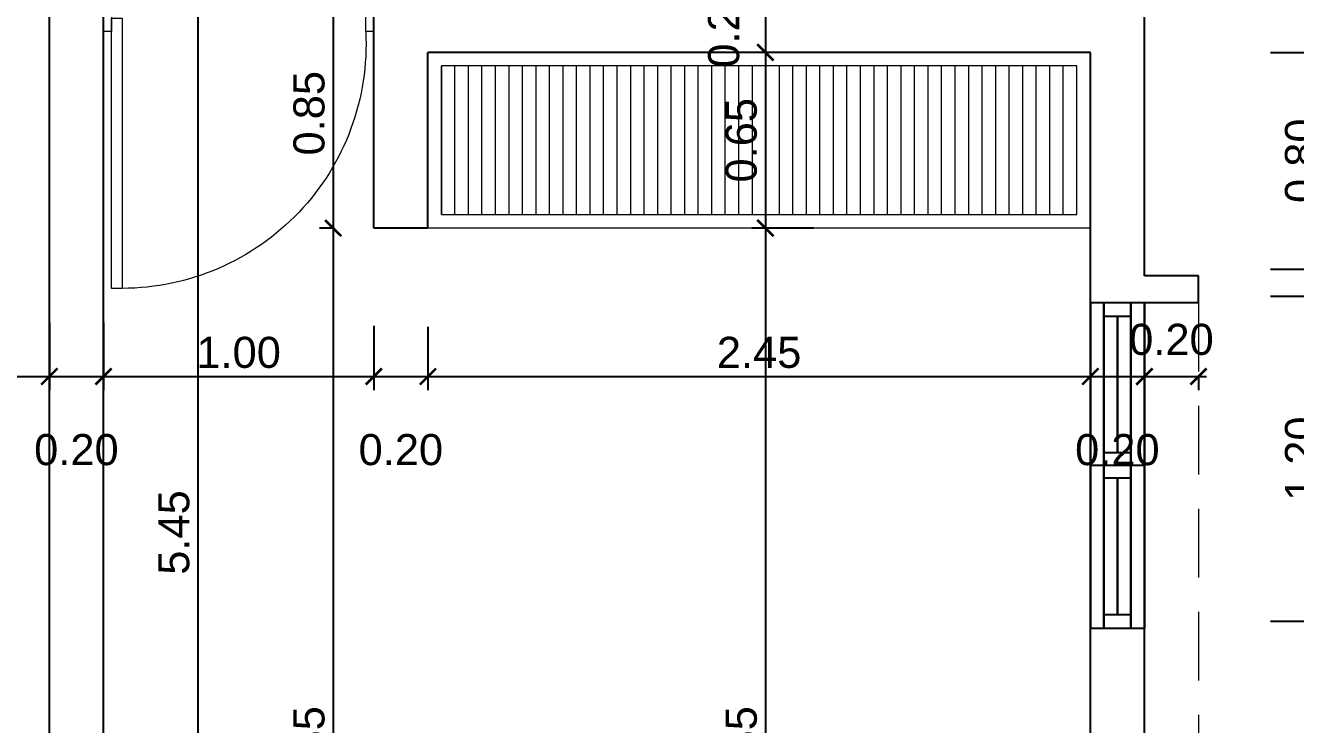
# Model space of a CAD drawing. Header units: feet. Extents: x -417 to 46, y -646 to -218.
# Drawn here: x -92.603 to -87.905, y -307.994 to -305.407 of the extents above; entities that cross this region are included whole.
import ezdxf

# ---------------------------------------------------------------- set-up
doc = ezdxf.new("R2010")
doc.units = ezdxf.units.FT
doc.header["$MEASUREMENT"] = 0
doc.linetypes.add('DASHED', pattern=[19.05, 12.7, -6.35])
for name, color, linetype, lineweight in [('A-WALL', 4, 'Continuous', 25), ('closet', 8, 'Continuous', 5), ('DIM-COTAS', 1, 'Continuous', 5), ('puertas', 8, 'Continuous', 9), ('vuelo', 251, 'DASHED', 13)]:
    doc.layers.add(name, color=color, linetype=linetype, lineweight=lineweight)
doc.layers.add('DIM', color=10, linetype='Continuous')
doc.layers.add('PERT-VENT', color=2, linetype='Continuous')
doc.styles.get("Standard").update_dxf_attribs({"font": 'arial.ttf', "height": 0.115})
doc.dimstyles.new('KEILY', dxfattribs={"dimtxt": 0.115, "dimasz": 0.06, "dimexe": 0.05, "dimexo": 0.2, "dimgap": 0.03, "dimtad": 1, "dimzin": 1, "dimdsep": 46, "dimtxsty": 'Standard', "dimblk": 'ARCHTICK', "dimcen": 2.5, "dimdle": 0.03, "dimclrd": 256, "dimclre": 256, "dimclrt": 7, "dimadec": 0, "dimazin": 0, "dimtfac": 1, "dimtmove": 2, "dimatfit": 3, "dimfxl": 0.2, "dimfxlon": 1, "dimtolj": 1, "dimtzin": 1, "dimarcsym": 0})

# ---------------------------------------------------------------- blocks, each defined once
blk = doc.blocks.new('A$C4D292AF4')
at = {"layer": 'puertas'}
for points in [[(0.03, 0.05), (0.07, 0.05), (0.07, 1.05), (0.03, 1.05)], [(0, 0), (0.03, 0), (0.03, 0.1), (0, 0.1)], [(0.97, 0), (1, 0), (1, 0.1), (0.97, 0.1)]]:
    blk.add_lwpolyline(points, close=True, dxfattribs=at)
blk.add_arc((0.0677, 0.1465), 0.9035, 357.0481, 89.8556, dxfattribs=at)
blk = doc.blocks.new('A$C72735B25')
at = {"layer": 'PERT-VENT', "extrusion": (-1.27878e-17, -1.31713e-15, -1)}
for p, q in [((0, 0), (0, 1.2032)), ((0.05, 0), (0.05, 1.2032)), ((0.15, 0), (0.15, 1.2032)), ((0.2, 0), (0.2, 1.2032)), ((0.1, 0.6483), (0.1, 1.1494)), ((0.15, 0.6483), (0.05, 0.6483)), ((0.2, 0.6016), (0, 0.6016)), ((0.15, 0.5549), (0.05, 0.5549)), ((0.1, 0.0499), (0.1, 0.5549)), ((0.05, 0.0499), (0.15, 0.0499))]:
    blk.add_line(p, q, dxfattribs=at)
at = {"layer": 'PERT-VENT', "extrusion": (-1.27878e-17, 1.31713e-15, -1)}
blk.add_line((0.05, 1.1533), (0.15, 1.1533), dxfattribs=at)
blk = doc.blocks.new('_ArchTick')
at = {"layer": 'DIM-COTAS', "color": 0, "const_width": 0.15}
blk.add_lwpolyline([(-0.5, -0.5), (0.5, 0.5)], dxfattribs=at)
blk = doc.blocks.new('*D482')
at = {"layer": 'Defpoints', "color": 0, "transparency": 16777216}
for p in [(-88.8406, -307.6117), (-87.7974, -307.6117), (-89.0406, -310.007)]:
    blk.add_point(p, dxfattribs=at)
at = {"layer": 'DIM', "lineweight": -2, "transparency": 16777216}
for p, q in [((-87.7974, -310.037), (-87.7974, -307.5817)), ((-87.9974, -307.6117), (-87.7474, -307.6117)), ((-87.9974, -310.007), (-87.7474, -310.007))]:
    blk.add_line(p, q, dxfattribs=at)
at = {"layer": 'DIM', "lineweight": -2, "transparency": 16777216, "xscale": 0.06, "yscale": 0.06, "zscale": 0.06}
for p, rotation in [((-87.7974, -307.6117), 90), ((-87.7974, -310.007), 270)]:
    blk.add_blockref('_ArchTick', p, dxfattribs=dict(at, rotation=rotation))
at = {"layer": 'DIM', "color": 7, "transparency": 16777216, "insert": (-87.8862, -308.8093), "char_height": 0.115, "attachment_point": 5, "rotation": 90}
blk.add_mtext('\\A1;2.40', dxfattribs=at)
blk = doc.blocks.new('*D483')
at = {"layer": 'Defpoints', "color": 0, "transparency": 16777216}
for p in [(-88.6406, -306.4085), (-87.7974, -306.4085), (-88.8406, -307.6117)]:
    blk.add_point(p, dxfattribs=at)
at = {"layer": 'DIM', "lineweight": -2, "transparency": 16777216}
for p, q in [((-87.7974, -307.6417), (-87.7974, -306.3785)), ((-87.9974, -306.4085), (-87.7474, -306.4085)), ((-87.9974, -307.6117), (-87.7474, -307.6117))]:
    blk.add_line(p, q, dxfattribs=at)
at = {"layer": 'DIM', "lineweight": -2, "transparency": 16777216, "xscale": 0.06, "yscale": 0.06, "zscale": 0.06}
for p, rotation in [((-87.7974, -306.4085), 90), ((-87.7974, -307.6117), 270)]:
    blk.add_blockref('_ArchTick', p, dxfattribs=dict(at, rotation=rotation))
at = {"layer": 'DIM', "color": 7, "transparency": 16777216, "insert": (-87.8862, -307.0101), "char_height": 0.115, "attachment_point": 5, "rotation": 90}
blk.add_mtext('\\A1;1.20', dxfattribs=at)
blk = doc.blocks.new('*D484')
at = {"layer": 'Defpoints', "color": 0, "transparency": 16777216}
for p in [(-88.6406, -306.3085), (-87.7974, -306.3085), (-88.6406, -306.4085)]:
    blk.add_point(p, dxfattribs=at)
at = {"layer": 'DIM', "lineweight": -2, "transparency": 16777216}
for p, q in [((-87.7974, -306.4385), (-87.7974, -306.2785)), ((-87.9974, -306.3085), (-87.7474, -306.3085)), ((-87.9974, -306.4085), (-87.7474, -306.4085))]:
    blk.add_line(p, q, dxfattribs=at)
at = {"layer": 'DIM', "lineweight": -2, "transparency": 16777216, "xscale": 0.06, "yscale": 0.06, "zscale": 0.06}
for p, rotation in [((-87.7974, -306.3085), 90), ((-87.7974, -306.4085), 270)]:
    blk.add_blockref('_ArchTick', p, dxfattribs=dict(at, rotation=rotation))
at = {"layer": 'DIM', "color": 7, "transparency": 16777216, "insert": (-87.5263, -306.3585), "char_height": 0.115, "attachment_point": 5, "rotation": 90}
blk.add_mtext('\\A1;0.10', dxfattribs=at)
blk = doc.blocks.new('*D485')
at = {"layer": 'Defpoints', "color": 0, "transparency": 16777216}
for p in [(-89.0406, -305.507), (-87.7974, -305.507), (-88.6406, -306.3085)]:
    blk.add_point(p, dxfattribs=at)
at = {"layer": 'DIM', "lineweight": -2, "transparency": 16777216}
for p, q in [((-87.7974, -306.3385), (-87.7974, -305.477)), ((-87.9974, -305.507), (-87.7474, -305.507)), ((-87.9974, -306.3085), (-87.7474, -306.3085))]:
    blk.add_line(p, q, dxfattribs=at)
at = {"layer": 'DIM', "lineweight": -2, "transparency": 16777216, "xscale": 0.06, "yscale": 0.06, "zscale": 0.06}
for p, rotation in [((-87.7974, -305.507), 90), ((-87.7974, -306.3085), 270)]:
    blk.add_blockref('_ArchTick', p, dxfattribs=dict(at, rotation=rotation))
at = {"layer": 'DIM', "color": 7, "transparency": 16777216, "insert": (-87.8862, -305.9077), "char_height": 0.115, "attachment_point": 5, "rotation": 90}
blk.add_mtext('\\A1;0.80', dxfattribs=at)
blk = doc.blocks.new('*D486')
at = {"layer": 'Defpoints', "color": 0, "transparency": 16777216}
for p in [(-89.0406, -305.307), (-87.7974, -305.307), (-89.0406, -305.507)]:
    blk.add_point(p, dxfattribs=at)
at = {"layer": 'DIM', "lineweight": -2, "transparency": 16777216}
for p, q in [((-87.7974, -305.537), (-87.7974, -305.277)), ((-87.9974, -305.307), (-87.7474, -305.307)), ((-87.9974, -305.507), (-87.7474, -305.507))]:
    blk.add_line(p, q, dxfattribs=at)
at = {"layer": 'DIM', "lineweight": -2, "transparency": 16777216, "xscale": 0.06, "yscale": 0.06, "zscale": 0.06}
for p, rotation in [((-87.7974, -305.307), 90), ((-87.7974, -305.507), 270)]:
    blk.add_blockref('_ArchTick', p, dxfattribs=dict(at, rotation=rotation))
at = {"layer": 'DIM', "color": 7, "transparency": 16777216, "insert": (-87.5263, -305.407), "char_height": 0.115, "attachment_point": 5, "rotation": 90}
blk.add_mtext('\\A1;0.20', dxfattribs=at)
blk = doc.blocks.new('*D508')
at = {"layer": 'Defpoints', "color": 0, "transparency": 16777216}
for p in [(-95.5143, -306.0467), (-92.5143, -306.2077), (-92.5143, -306.7062)]:
    blk.add_point(p, dxfattribs=at)
at = {"layer": 'DIM', "lineweight": -2, "transparency": 16777216}
for p, q in [((-95.5143, -306.5062), (-95.5143, -306.7562)), ((-92.5143, -306.5062), (-92.5143, -306.7562)), ((-95.5443, -306.7062), (-92.4843, -306.7062))]:
    blk.add_line(p, q, dxfattribs=at)
at = {"layer": 'DIM', "lineweight": -2, "transparency": 16777216, "xscale": 0.06, "yscale": 0.06, "zscale": 0.06, "rotation": 180}
blk.add_blockref('_ArchTick', (-95.5143, -306.7062), dxfattribs=at)
at = {"layer": 'DIM', "lineweight": -2, "transparency": 16777216, "xscale": 0.06, "yscale": 0.06, "zscale": 0.06}
blk.add_blockref('_ArchTick', (-92.5143, -306.7062), dxfattribs=at)
at = {"layer": 'DIM', "color": 7, "transparency": 16777216, "insert": (-94.0143, -306.6174), "char_height": 0.115, "attachment_point": 5}
blk.add_mtext('\\A1;3.00', dxfattribs=at)
blk = doc.blocks.new('*D509')
at = {"layer": 'Defpoints', "color": 0, "transparency": 16777216}
for p in [(-92.5143, -306.2077), (-92.3143, -306.2077), (-92.3143, -306.7062)]:
    blk.add_point(p, dxfattribs=at)
at = {"layer": 'DIM', "lineweight": -2, "transparency": 16777216}
for p, q in [((-92.5143, -306.5062), (-92.5143, -306.7562)), ((-92.3143, -306.5062), (-92.3143, -306.7562)), ((-92.5443, -306.7062), (-92.2843, -306.7062))]:
    blk.add_line(p, q, dxfattribs=at)
at = {"layer": 'DIM', "lineweight": -2, "transparency": 16777216, "xscale": 0.06, "yscale": 0.06, "zscale": 0.06, "rotation": 180}
blk.add_blockref('_ArchTick', (-92.5143, -306.7062), dxfattribs=at)
at = {"layer": 'DIM', "lineweight": -2, "transparency": 16777216, "xscale": 0.06, "yscale": 0.06, "zscale": 0.06}
blk.add_blockref('_ArchTick', (-92.3143, -306.7062), dxfattribs=at)
at = {"layer": 'DIM', "color": 7, "transparency": 16777216, "insert": (-92.4143, -306.9773), "char_height": 0.115, "attachment_point": 5}
blk.add_mtext('\\A1;0.20', dxfattribs=at)
blk = doc.blocks.new('*D522')
at = {"layer": 'Defpoints', "color": 0, "transparency": 16777216}
for p in [(-92.3143, -306.2077), (-91.3143, -306.318), (-91.3143, -306.7062)]:
    blk.add_point(p, dxfattribs=at)
at = {"layer": 'DIM', "lineweight": -2, "transparency": 16777216}
for p, q in [((-92.3143, -306.5062), (-92.3143, -306.7562)), ((-91.3143, -306.518), (-91.3143, -306.7562)), ((-92.3443, -306.7062), (-91.2843, -306.7062))]:
    blk.add_line(p, q, dxfattribs=at)
at = {"layer": 'DIM', "lineweight": -2, "transparency": 16777216, "xscale": 0.06, "yscale": 0.06, "zscale": 0.06, "rotation": 180}
blk.add_blockref('_ArchTick', (-92.3143, -306.7062), dxfattribs=at)
at = {"layer": 'DIM', "lineweight": -2, "transparency": 16777216, "xscale": 0.06, "yscale": 0.06, "zscale": 0.06}
blk.add_blockref('_ArchTick', (-91.3143, -306.7062), dxfattribs=at)
at = {"layer": 'DIM', "color": 7, "transparency": 16777216, "insert": (-91.8143, -306.6175), "char_height": 0.115, "attachment_point": 5}
blk.add_mtext('\\A1;1.00', dxfattribs=at)
blk = doc.blocks.new('*D523')
at = {"layer": 'Defpoints', "color": 0, "transparency": 16777216}
for p in [(-91.3143, -306.318), (-91.1143, -306.322), (-91.1143, -306.7062)]:
    blk.add_point(p, dxfattribs=at)
at = {"layer": 'DIM', "lineweight": -2, "transparency": 16777216}
for p, q in [((-91.3143, -306.518), (-91.3143, -306.7562)), ((-91.1143, -306.522), (-91.1143, -306.7562)), ((-91.3443, -306.7062), (-91.0843, -306.7062))]:
    blk.add_line(p, q, dxfattribs=at)
at = {"layer": 'DIM', "lineweight": -2, "transparency": 16777216, "xscale": 0.06, "yscale": 0.06, "zscale": 0.06, "rotation": 180}
blk.add_blockref('_ArchTick', (-91.3143, -306.7062), dxfattribs=at)
at = {"layer": 'DIM', "lineweight": -2, "transparency": 16777216, "xscale": 0.06, "yscale": 0.06, "zscale": 0.06}
blk.add_blockref('_ArchTick', (-91.1143, -306.7062), dxfattribs=at)
at = {"layer": 'DIM', "color": 7, "transparency": 16777216, "insert": (-91.2143, -306.9773), "char_height": 0.115, "attachment_point": 5}
blk.add_mtext('\\A1;0.20', dxfattribs=at)
blk = doc.blocks.new('*D524')
at = {"layer": 'Defpoints', "color": 0, "transparency": 16777216}
for p in [(-91.1143, -306.322), (-88.6643, -306.5935), (-88.6643, -306.7062)]:
    blk.add_point(p, dxfattribs=at)
at = {"layer": 'DIM', "lineweight": -2, "transparency": 16777216}
for p, q in [((-91.1143, -306.522), (-91.1143, -306.7562)), ((-91.1443, -306.7062), (-88.6343, -306.7062)), ((-88.6643, -306.7062), (-88.6643, -306.7562))]:
    blk.add_line(p, q, dxfattribs=at)
at = {"layer": 'DIM', "lineweight": -2, "transparency": 16777216, "xscale": 0.06, "yscale": 0.06, "zscale": 0.06, "rotation": 180}
blk.add_blockref('_ArchTick', (-91.1143, -306.7062), dxfattribs=at)
at = {"layer": 'DIM', "lineweight": -2, "transparency": 16777216, "xscale": 0.06, "yscale": 0.06, "zscale": 0.06}
blk.add_blockref('_ArchTick', (-88.6643, -306.7062), dxfattribs=at)
at = {"layer": 'DIM', "color": 7, "transparency": 16777216, "insert": (-89.8893, -306.6175), "char_height": 0.115, "attachment_point": 5}
blk.add_mtext('\\A1;2.45', dxfattribs=at)
blk = doc.blocks.new('*D525')
at = {"layer": 'Defpoints', "color": 0, "transparency": 16777216}
for p in [(-88.6643, -306.5935), (-88.4643, -306.6019), (-88.4643, -306.7062)]:
    blk.add_point(p, dxfattribs=at)
at = {"layer": 'DIM', "lineweight": -2, "transparency": 16777216}
for p, q in [((-88.6943, -306.7062), (-88.4343, -306.7062)), ((-88.6643, -306.7062), (-88.6643, -306.7562)), ((-88.4643, -306.7062), (-88.4643, -306.7562))]:
    blk.add_line(p, q, dxfattribs=at)
at = {"layer": 'DIM', "lineweight": -2, "transparency": 16777216, "xscale": 0.06, "yscale": 0.06, "zscale": 0.06, "rotation": 180}
blk.add_blockref('_ArchTick', (-88.6643, -306.7062), dxfattribs=at)
at = {"layer": 'DIM', "lineweight": -2, "transparency": 16777216, "xscale": 0.06, "yscale": 0.06, "zscale": 0.06}
blk.add_blockref('_ArchTick', (-88.4643, -306.7062), dxfattribs=at)
at = {"layer": 'DIM', "color": 7, "transparency": 16777216, "insert": (-88.5643, -306.9773), "char_height": 0.115, "attachment_point": 5}
blk.add_mtext('\\A1;0.20', dxfattribs=at)
blk = doc.blocks.new('*D526')
at = {"layer": 'Defpoints', "color": 0, "transparency": 16777216}
for p in [(-88.4643, -306.6019), (-88.2643, -306.7062), (-88.2643, -306.7062)]:
    blk.add_point(p, dxfattribs=at)
at = {"layer": 'DIM', "lineweight": -2, "transparency": 16777216}
for p, q in [((-88.4943, -306.7062), (-88.2343, -306.7062)), ((-88.4643, -306.7062), (-88.4643, -306.7562)), ((-88.2643, -306.7062), (-88.2643, -306.7562))]:
    blk.add_line(p, q, dxfattribs=at)
at = {"layer": 'DIM', "lineweight": -2, "transparency": 16777216, "xscale": 0.06, "yscale": 0.06, "zscale": 0.06, "rotation": 180}
blk.add_blockref('_ArchTick', (-88.4643, -306.7062), dxfattribs=at)
at = {"layer": 'DIM', "lineweight": -2, "transparency": 16777216, "xscale": 0.06, "yscale": 0.06, "zscale": 0.06}
blk.add_blockref('_ArchTick', (-88.2643, -306.7062), dxfattribs=at)
at = {"layer": 'DIM', "color": 7, "transparency": 16777216, "insert": (-88.3643, -306.5694), "char_height": 0.115, "attachment_point": 5}
blk.add_mtext('\\A1;0.20', dxfattribs=at)
blk = doc.blocks.new('*D461')
at = {"layer": 'Defpoints', "color": 0, "transparency": 16777216}
for p in [(-92.3143, -304.5594), (-92.3143, -310.007), (-91.965, -310.007)]:
    blk.add_point(p, dxfattribs=at)
at = {"layer": 'DIM', "lineweight": -2, "transparency": 16777216}
for p, q in [((-91.965, -304.5294), (-91.965, -310.037)), ((-92.1143, -304.5594), (-91.915, -304.5594)), ((-92.1143, -310.007), (-91.915, -310.007))]:
    blk.add_line(p, q, dxfattribs=at)
at = {"layer": 'DIM', "lineweight": -2, "transparency": 16777216, "xscale": 0.06, "yscale": 0.06, "zscale": 0.06}
for p, rotation in [((-91.965, -304.5594), 90), ((-91.965, -310.007), 270)]:
    blk.add_blockref('_ArchTick', p, dxfattribs=dict(at, rotation=rotation))
at = {"layer": 'DIM', "color": 7, "transparency": 16777216, "insert": (-92.0535, -307.2832), "char_height": 0.115, "attachment_point": 5, "rotation": 90}
blk.add_mtext('\\A1;5.45', dxfattribs=at)
blk = doc.blocks.new('*D607')
at = {"layer": 'Defpoints', "color": 0, "transparency": 16777216}
for p in [(-91.3143, -305.307), (-91.4647, -306.157), (-91.3143, -306.157)]:
    blk.add_point(p, dxfattribs=at)
at = {"layer": 'DIM', "lineweight": -2, "transparency": 16777216}
for p, q in [((-91.4647, -305.277), (-91.4647, -306.187)), ((-91.4647, -305.307), (-91.5147, -305.307)), ((-91.4647, -306.157), (-91.5147, -306.157))]:
    blk.add_line(p, q, dxfattribs=at)
at = {"layer": 'DIM', "lineweight": -2, "transparency": 16777216, "xscale": 0.06, "yscale": 0.06, "zscale": 0.06}
for p, rotation in [((-91.4647, -305.307), 90), ((-91.4647, -306.157), 270)]:
    blk.add_blockref('_ArchTick', p, dxfattribs=dict(at, rotation=rotation))
at = {"layer": 'DIM', "color": 7, "transparency": 16777216, "insert": (-91.5535, -305.732), "char_height": 0.115, "attachment_point": 5, "rotation": 90}
blk.add_mtext('\\A1;0.85', dxfattribs=at)
blk = doc.blocks.new('*D608')
at = {"layer": 'Defpoints', "color": 0, "transparency": 16777216}
for p in [(-91.3143, -306.157), (-91.4647, -310.007), (-90.7111, -310.007)]:
    blk.add_point(p, dxfattribs=at)
at = {"layer": 'DIM', "lineweight": -2, "transparency": 16777216}
for p, q in [((-91.4647, -306.127), (-91.4647, -310.037)), ((-91.4647, -306.157), (-91.5147, -306.157)), ((-91.2647, -310.007), (-91.5147, -310.007))]:
    blk.add_line(p, q, dxfattribs=at)
at = {"layer": 'DIM', "lineweight": -2, "transparency": 16777216, "xscale": 0.06, "yscale": 0.06, "zscale": 0.06}
for p, rotation in [((-91.4647, -306.157), 90), ((-91.4647, -310.007), 270)]:
    blk.add_blockref('_ArchTick', p, dxfattribs=dict(at, rotation=rotation))
at = {"layer": 'DIM', "color": 7, "transparency": 16777216, "insert": (-91.5535, -308.082), "char_height": 0.115, "attachment_point": 5, "rotation": 90}
blk.add_mtext('\\A1;3.85', dxfattribs=at)
blk = doc.blocks.new('*D615')
at = {"layer": 'Defpoints', "color": 0, "transparency": 16777216}
for p in [(-89.6057, -305.307), (-89.8659, -305.507), (-89.5973, -305.507)]:
    blk.add_point(p, dxfattribs=at)
at = {"layer": 'DIM', "lineweight": -2, "transparency": 16777216}
for p, q in [((-89.8659, -305.277), (-89.8659, -305.537)), ((-89.8057, -305.307), (-89.9159, -305.307)), ((-89.7973, -305.507), (-89.9159, -305.507))]:
    blk.add_line(p, q, dxfattribs=at)
at = {"layer": 'DIM', "lineweight": -2, "transparency": 16777216, "xscale": 0.06, "yscale": 0.06, "zscale": 0.06}
for p, rotation in [((-89.8659, -305.307), 90), ((-89.8659, -305.507), 270)]:
    blk.add_blockref('_ArchTick', p, dxfattribs=dict(at, rotation=rotation))
at = {"layer": 'DIM', "color": 7, "transparency": 16777216, "insert": (-90.0197, -305.407), "char_height": 0.115, "attachment_point": 5, "rotation": 90}
blk.add_mtext('\\A1;0.20', dxfattribs=at)
blk = doc.blocks.new('*D616')
at = {"layer": 'Defpoints', "color": 0, "transparency": 16777216}
for p in [(-89.5973, -305.507), (-89.8659, -306.157), (-89.488, -306.157)]:
    blk.add_point(p, dxfattribs=at)
at = {"layer": 'DIM', "lineweight": -2, "transparency": 16777216}
for p, q in [((-89.8659, -305.477), (-89.8659, -306.187)), ((-89.7973, -305.507), (-89.9159, -305.507)), ((-89.688, -306.157), (-89.9159, -306.157))]:
    blk.add_line(p, q, dxfattribs=at)
at = {"layer": 'DIM', "lineweight": -2, "transparency": 16777216, "xscale": 0.06, "yscale": 0.06, "zscale": 0.06}
for p, rotation in [((-89.8659, -305.507), 90), ((-89.8659, -306.157), 270)]:
    blk.add_blockref('_ArchTick', p, dxfattribs=dict(at, rotation=rotation))
at = {"layer": 'DIM', "color": 7, "transparency": 16777216, "insert": (-89.9547, -305.832), "char_height": 0.115, "attachment_point": 5, "rotation": 90}
blk.add_mtext('\\A1;0.65', dxfattribs=at)
blk = doc.blocks.new('*D617')
at = {"layer": 'Defpoints', "color": 0, "transparency": 16777216}
for p in [(-89.488, -306.157), (-89.8659, -310.007), (-89.4457, -310.007)]:
    blk.add_point(p, dxfattribs=at)
at = {"layer": 'DIM', "lineweight": -2, "transparency": 16777216}
for p, q in [((-89.8659, -306.127), (-89.8659, -310.037)), ((-89.688, -306.157), (-89.9159, -306.157)), ((-89.6659, -310.007), (-89.9159, -310.007))]:
    blk.add_line(p, q, dxfattribs=at)
at = {"layer": 'DIM', "lineweight": -2, "transparency": 16777216, "xscale": 0.06, "yscale": 0.06, "zscale": 0.06}
for p, rotation in [((-89.8659, -306.157), 90), ((-89.8659, -310.007), 270)]:
    blk.add_blockref('_ArchTick', p, dxfattribs=dict(at, rotation=rotation))
at = {"layer": 'DIM', "color": 7, "transparency": 16777216, "insert": (-89.9547, -308.082), "char_height": 0.115, "attachment_point": 5, "rotation": 90}
blk.add_mtext('\\A1;3.85', dxfattribs=at)

msp = doc.modelspace()

# ---------------------------------------------------------------- hatches: boundary and pattern name
at = {"layer": 'closet'}
h = msp.add_hatch(dxfattribs=at)
h.set_pattern_fill('ANSI31', color=256, scale=0.4, angle=45, style=0)
h.set_pattern_definition([(90, (-91.06431, -306.10702), (-0.05, 7e-18), [])])
h.paths.add_polyline_path([(-91.0643, -306.107), (-88.7143, -306.107), (-88.7143, -305.557), (-91.0643, -305.557)])

# ---------------------------------------------------------------- linework, layer by layer
at = {"layer": 'A-WALL'}
for p, q in [((-88.4643, -306.3335), (-88.4643, -304.507)), ((-92.5143, -309.157), (-92.5143, -304.5594)), ((-92.3143, -310.007), (-92.3143, -304.5594)), ((-91.3143, -306.157), (-91.3143, -305.307)), ((-91.1143, -306.157), (-91.1143, -305.507)), ((-88.6643, -305.507), (-91.1143, -305.507)), ((-88.6643, -306.4335), (-88.6643, -305.507)), ((-91.1143, -306.157), (-91.3143, -306.157)), ((-88.2643, -306.4335), (-88.2643, -306.3335)), ((-88.6643, -310.007), (-88.6643, -307.6367)), ((-88.4643, -310.207), (-88.4643, -307.6367))]:
    msp.add_line(p, q, dxfattribs=at)
at = {"layer": 'A-WALL', "extrusion": (1.27878e-17, -1.31713e-15, -1)}
for p, q in [((-88.2643, -306.3335), (-88.4643, -306.3335)), ((-88.2643, -306.4335), (-88.6643, -306.4335))]:
    msp.add_line(p, q, dxfattribs=at)
at = {"layer": 'A-WALL', "extrusion": (-5.65398e-18, -1.31713e-15, -1)}
msp.add_line((-88.6643, -307.6367), (-88.4643, -307.6367), dxfattribs=at)
at = {"layer": 'closet'}
msp.add_line((-88.6643, -306.157), (-91.1143, -306.157), dxfattribs=at)
msp.add_lwpolyline([(-91.0643, -306.107), (-88.7143, -306.107), (-88.7143, -305.557), (-91.0643, -305.557)], close=True, dxfattribs=at)
at = {"layer": 'vuelo', "ltscale": 0.02}
msp.add_line((-88.2643, -306.4335), (-88.2643, -310.407), dxfattribs=at)

# ---------------------------------------------------------------- block references
msp.add_blockref('A$C72735B25', (-88.6643, -307.6367))
at = {"xscale": -1, "rotation": 180}
msp.add_blockref('A$C72735B25', (-88.6643, -306.4335), dxfattribs=at)
at = {"layer": 'puertas', "extrusion": (6.28888e-16, 1.94037e-15, -1), "xscale": 1.000288939019299, "yscale": 1.000288939019299, "zscale": 1.000288939019299, "rotation": 180}
msp.add_blockref('A$C4D292AF4', (92.3146, -305.3297), dxfattribs=at)

# ---------------------------------------------------------------- dimensions: what is measured, and where the dimension line sits
at = {"layer": 'DIM'}
for base, p1, p2, picture, middle in [((-91.965, -310.007), (-92.3143, -304.5594), (-92.3143, -310.007), '*D461', (-92.0535, -307.2832)), ((-89.8659, -305.507), (-89.6057, -305.307), (-89.5973, -305.507), '*D615', (-90.0197, -305.407)), ((-87.7974, -305.307), (-89.0406, -305.507), (-89.0406, -305.307), '*D486', (-87.5263, -305.407)), ((-91.4647, -306.157), (-91.3143, -305.307), (-91.3143, -306.157), '*D607', (-91.5535, -305.732)), ((-89.8659, -306.157), (-89.5973, -305.507), (-89.488, -306.157), '*D616', (-89.9547, -305.832)), ((-87.7974, -305.507), (-88.6406, -306.3085), (-89.0406, -305.507), '*D485', (-87.8862, -305.9077)), ((-91.4647, -310.007), (-91.3143, -306.157), (-90.7111, -310.007), '*D608', (-91.5535, -308.082)), ((-89.8659, -310.007), (-89.488, -306.157), (-89.4457, -310.007), '*D617', (-89.9547, -308.082)), ((-87.7974, -306.3085), (-88.6406, -306.4085), (-88.6406, -306.3085), '*D484', (-87.5263, -306.3585)), ((-87.7974, -306.4085), (-88.8406, -307.6117), (-88.6406, -306.4085), '*D483', (-87.8862, -307.0101)), ((-87.7974, -307.6117), (-89.0406, -310.007), (-88.8406, -307.6117), '*D482', (-87.8862, -308.8093))]:
    dim = msp.add_linear_dim(base=base, p1=p1, p2=p2, angle=90, dimstyle='KEILY', dxfattribs=at)
    dim.commit()
    dim.dimension.update_dxf_attribs({"geometry": picture, "text_midpoint": middle})
for base, p1, p2, picture, middle in [((-92.5143, -306.7062), (-95.5143, -306.0467), (-92.5143, -306.2077), '*D508', (-94.0143, -306.6174)), ((-92.3143, -306.7062), (-92.5143, -306.2077), (-92.3143, -306.2077), '*D509', (-92.4143, -306.9773)), ((-91.3143, -306.7062), (-92.3143, -306.2077), (-91.3143, -306.318), '*D522', (-91.8143, -306.6175)), ((-91.1143, -306.7062), (-91.3143, -306.318), (-91.1143, -306.322), '*D523', (-91.2143, -306.9773)), ((-88.6643, -306.7062), (-91.1143, -306.322), (-88.6643, -306.5935), '*D524', (-89.8893, -306.6175)), ((-88.4643, -306.7062), (-88.6643, -306.5935), (-88.4643, -306.6019), '*D525', (-88.5643, -306.9773))]:
    dim = msp.add_linear_dim(base=base, p1=p1, p2=p2, dimstyle='KEILY', dxfattribs=at)
    dim.commit()
    dim.dimension.update_dxf_attribs({"geometry": picture, "text_midpoint": middle})
dim = msp.add_linear_dim(base=(-88.2643, -306.7062), p1=(-88.4643, -306.6019), p2=(-88.2643, -306.7062), dimstyle='KEILY', dxfattribs=at)
dim.commit()
dim.dimension.update_dxf_attribs({"geometry": '*D526', "text_midpoint": (-88.3643, -306.5694), "dimtype": 160})

doc.saveas('drawing.dxf')
